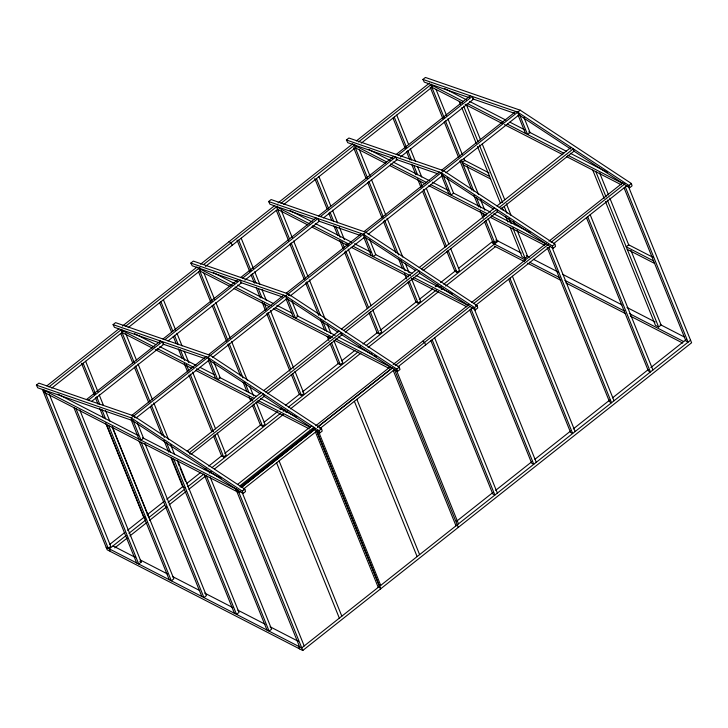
<?xml version="1.0" encoding="UTF-8"?>
<svg xmlns="http://www.w3.org/2000/svg" width="728" height="728" viewBox="0 0 728 728"><rect width="100%" height="100%" fill="white"/><g stroke="black" fill="none" stroke-linecap="round" stroke-linejoin="round"><path stroke-width="1.09" d="M36.4 385.121L131.186 417.854L133.67 415.888L244.845 489.189L245.545 491.555L243.052 493.529L132.232 420.456L37.756 387.824L36.4 385.121L38.884 383.146L133.843 415.934L134.744 417.745M159.532 342.906L114.433 327.327L113.086 324.624L115.57 322.65L210.356 355.391L321.53 428.692L322.222 431.058L319.738 433.024L313.104 428.656M237.301 281.354L192.21 265.784L190.854 263.081L193.348 261.106L288.124 293.848L399.299 367.149L400 369.515L397.506 371.48L340.677 334.016M314.005 219.437L269.979 204.231L268.632 201.529L271.116 199.563L365.902 232.296L477.077 305.605L477.768 307.962L475.284 309.937L419.401 273.091M392.847 158.267L347.757 142.688L346.401 139.985L348.894 138.02L443.671 170.752L554.845 244.053L555.546 246.419L553.053 248.394L497.169 211.548M469.378 97.707L424.288 82.127L422.932 79.425L425.416 77.45L520.202 110.192L631.376 183.492L632.068 185.858L629.584 187.833L573.7 150.978M46.829 385.886L118.819 328.91M122.377 326.099L197.033 267.012M200.591 264.2L274.465 205.742M278.032 202.921L352.853 143.707M356.42 140.886L429.465 83.083M48.913 386.959L121.794 329.284M125.353 326.463L200.009 267.385M203.567 264.564L277.441 206.106M281.008 203.285L354.946 144.781M358.504 141.96L431.549 84.157M51.724 388.115L122.832 331.85M128.164 327.627L200.164 270.652M205.496 266.43L277.586 209.382L307.798 224.943M283.82 204.441L355.983 147.347M361.325 143.116L432.587 86.723M86.45 399.572L160.497 340.977M162.963 339.021L238.247 279.443M240.731 277.477L316.016 217.899M318.509 215.934L393.793 156.356M396.278 154.382L470.324 95.796M88.352 400.227L162.389 341.632L163.745 344.335L91.464 401.528M164.856 339.676L240.14 280.098L241.496 282.801L167.986 340.977M242.633 278.132L317.918 218.555L319.274 221.257L244.872 280.134M320.402 216.589L395.686 157.011L397.042 159.714L323.532 217.89M398.18 155.037L472.217 96.451L473.573 99.154L400.409 157.048M131.95 415.288L205.988 356.693M208.463 354.736L283.747 295.159M286.231 293.193L361.516 233.615M364.009 231.641L439.293 172.072M441.778 170.097L515.815 111.511M133.843 415.934L520.202 110.192M136.081 417.945L209.236 360.051L207.88 357.348L113.086 324.624M212.594 357.393L286.996 298.516L285.64 295.814L190.854 263.081M290.363 295.85L364.764 236.973L363.409 234.27L268.632 201.529M368.141 234.307L442.542 175.43L441.186 172.727L346.401 139.985M445.909 172.763L519.064 114.869L517.717 112.157L422.932 79.425M411.984 273.3L375.721 254.636L373.273 256.62L365.501 237.401L364.118 236.691M261.252 392.529L187.205 451.123L189.435 452.589L189.899 454.163M263.718 390.572L339.002 331.003M341.487 329.029L416.771 269.451M419.264 267.485L494.549 207.908M497.033 205.942L571.08 147.347M189.435 452.589L263.472 393.994L264.164 396.36L191.009 454.254M265.938 392.046L341.223 332.469L341.923 334.834L267.522 393.702M343.716 330.494L419 270.916L419.692 273.282L345.29 332.159M421.485 268.951L496.769 209.373L497.47 211.739L423.068 270.616M499.262 207.407L573.3 148.812L573.992 151.178L500.837 209.073M109.719 544.426L124.888 532.423M127.564 530.312L144.508 516.898M147.183 514.778L164.128 501.374M166.803 499.253L182.855 486.55M186.423 483.729L200.691 472.436M204.268 469.605L206.051 468.195M208.727 466.084L222.104 455.491M224.779 453.371L261.343 424.433M264.018 422.322L277.395 411.73M280.071 409.618L281.854 408.208M285.421 405.378L299.699 394.085M302.375 391.973L338.939 363.035M341.614 360.915L354.991 350.332M358.558 347.502L360.342 346.091M363.017 343.98L377.286 332.687M379.961 330.567L416.534 301.629M419.21 299.508L432.587 288.925M435.262 286.805L437.938 284.684M440.613 282.573L455.774 270.57M458.449 268.459L492.346 241.632M493.821 241.823L492.328 243.006L525.57 260.124M213.513 435.981L221.567 455.91L223.66 456.984L226.144 455.018L217.244 432.987M252.407 405.205L260.46 425.143L262.544 426.217L265.028 424.242L256.129 402.211M291.291 374.429L299.344 394.367L301.428 395.441L303.922 393.475L295.013 371.435M330.175 343.661L338.229 363.591L340.313 364.664L342.806 362.699L333.906 340.668M369.06 312.885L377.113 332.823L379.206 333.897L381.69 331.923L372.791 309.891M407.953 282.109L416.007 302.047L418.09 303.121L420.575 301.155L411.675 279.115M446.837 251.342L454.891 271.271L456.975 272.345L459.468 270.379L450.559 248.348M484.475 221.549L492.528 241.487L494.621 242.561L497.106 240.595L488.206 218.555M126.226 535.444L109.282 548.857L110.319 551.424M128.901 533.333L145.855 519.919M148.53 517.799L164.583 505.095M168.15 502.275L184.202 489.571M187.769 486.75L203.822 474.046M211.848 467.695L280.526 413.34M283.201 411.229L284.985 409.819M288.552 406.988L358.121 351.942M366.148 345.591L436.609 289.826M439.284 287.715L441.068 286.295M443.743 284.184L498.152 241.132M114.778 547.893L127.263 538.01M129.939 535.899L146.892 522.486M149.568 520.365L166.512 506.961M169.187 504.841L186.131 491.427M188.807 489.316L205.751 475.903M209.318 473.082L211.102 471.671M214.669 468.85L283.347 414.496M286.022 412.385L287.806 410.974M290.481 408.854L360.942 353.098M368.077 347.447L438.538 291.691M441.214 289.571L442.997 288.161M445.673 286.04L495.622 246.519M237.619 484.393L311.666 425.798M79.771 409.928L141.232 562.062L138.748 564.027L76.012 408.745M510.128 227.282L521.994 256.656L525.125 258.267L527.609 256.301L517.016 230.066M239.849 485.858L313.886 427.263L314.232 428.446L240.195 487.041M315.834 425.698L390.499 366.612M393.166 364.501L468.814 304.641M471.489 302.52L546.309 243.307M548.985 241.196L622.922 182.683M241.459 487.278L315.251 428.883M317.463 427.136L392.583 367.686M395.249 365.574L470.006 306.415M473.573 303.594L548.402 244.381M551.069 242.269L625.006 183.756M241.559 487.332L314.915 429.283M317.572 427.19L392.692 367.74M240.741 491.236L238.957 492.647L43.416 391.964M243.407 489.125L317.18 430.749M319.847 428.637L394.922 369.223M398.061 366.739L472.827 307.571M475.502 305.46L550.468 246.128M553.89 243.425L626.999 185.567M243.052 493.529L242.36 491.163L244.845 489.189M319.738 433.024L319.037 430.667L321.53 428.692M397.506 371.48L396.815 369.114L399.299 367.149M475.284 309.937L474.583 307.571L477.077 305.605M553.053 248.394L552.361 246.028L554.845 244.053M629.584 187.833L628.883 185.467L631.376 183.492M605.459 201.583L655.482 325.389L658.613 326.999L661.097 325.025L631.003 250.532M456.438 521.385L493.002 492.447M495.677 490.335L532.241 461.397M534.925 459.277L570.597 431.049M573.273 428.929L609.837 399.99M612.512 397.87L648.193 369.642M650.868 367.522L686.54 339.294M690.563 340.194L301.701 647.929L106.152 547.247M302.739 650.495L691.6 342.761L628.246 185.968M472.599 98.817L514.469 113.277M396.068 159.377L437.938 173.837M318.3 220.921L360.169 235.381M240.522 282.464L282.391 296.933M162.754 344.016L204.623 358.476M518.418 114.578L519.81 115.297L527.572 134.516L530.057 132.542L523.933 117.372M444.408 88.452L466.566 99.854M469.587 101.41L505.851 120.084M509.882 122.158L524.988 129.93M528.674 131.832L566.284 151.197M570.315 153.271L607.58 172.454M463.072 101.31L430.839 84.712L444.171 117.709M468.113 103.904L503.366 122.049M507.389 124.124L563.8 153.162M567.822 155.237L622.212 183.247M431.877 87.278L462.38 102.985M465.119 104.395L502.384 123.578M504.395 124.615L562.817 154.691M566.848 156.766L621.239 184.776M489.143 172.973L464.701 160.388L462.207 162.353L489.589 176.449M653.134 257.403L628.692 244.817L626.207 246.792L653.58 260.888M463.245 164.919L490.627 179.015M627.245 249.358L654.618 263.454M441.887 175.148L443.279 175.858L451.041 195.077L453.535 193.111L447.401 177.932M368.887 149.531L390.044 160.415M393.065 161.971L429.32 180.644M432.341 182.2L448.457 190.499M453.499 193.093L490.763 212.276M493.784 213.832L530.048 232.505M386.541 161.871L354.318 145.272L367.64 178.269M390.572 163.946L426.836 182.61M430.867 184.684L487.269 213.723M491.3 215.797L545.682 243.807M355.355 147.839L385.567 163.4M389.598 165.474L424.852 183.62M428.874 185.695L486.286 215.261M490.317 217.326L544.708 245.336M495.804 239.921L521.239 253.016M526.28 255.61L529.302 257.166M533.333 259.241L558.513 272.208M562.544 274.283L621.967 304.877M626.999 307.471L655.2 321.994M660.241 324.579L684.411 337.028M529.593 262.198L559.814 277.75M564.846 280.344L624.278 310.947M629.31 313.531L683.701 341.541M494.376 246.091L524.588 261.652M527.609 263.208L560.851 280.316M565.884 282.91L625.316 313.513M630.348 316.098L682.728 343.07M290.108 210.556L312.267 221.967M315.288 223.523L351.551 242.187M354.572 243.744L370.689 252.043M416.016 275.375L452.27 294.048M309.782 223.933L276.54 206.816L289.444 238.766M312.803 225.489L349.058 244.162M353.089 246.228L410.501 275.794M413.522 277.35L467.913 305.351M311.821 227.018L348.084 245.691M351.105 247.247L408.517 276.804M411.538 278.36L466.939 306.879M229.038 241.687L231.122 242.761L232.159 245.327M422.495 341.296L424.579 342.369L425.616 344.936M286.341 298.234L287.733 298.953L295.495 318.172L297.989 316.198L291.855 301.028M213.34 272.618L234.498 283.511M237.519 285.067L273.774 303.731M276.795 305.287L291.91 313.067M296.942 315.661L335.217 335.371M338.238 336.928L372.481 354.554M374.501 355.592L376.512 356.629M232.005 285.476L198.771 268.368L212.094 301.356M235.026 287.032L271.289 305.705M275.321 307.78L332.723 337.337M335.754 338.893L390.135 366.894M199.809 270.934L230.021 286.486M234.052 288.561L269.305 306.716M273.328 308.79L330.74 338.347M334.771 340.422L389.161 368.423M208.572 359.778L209.955 360.496L217.727 379.716L220.211 377.741L214.087 362.571M134.562 333.651L155.71 344.535M159.741 346.61L196.005 365.283M200.036 367.358L214.132 374.611M219.173 377.204L256.438 396.396M260.469 398.471L296.724 417.135M154.236 347.029L120.994 329.911L134.325 362.908M157.257 348.585L193.512 367.249M196.533 368.805L253.945 398.362M257.976 400.436L310.356 427.409M122.031 332.478L152.252 348.039M155.273 349.595L191.528 368.259M195.559 370.334L252.971 399.89M257.002 401.965L309.373 428.938M458.285 527.4L394.312 369.087M57.885 394.148L138.457 435.635M142.643 437.765L221.203 478.214M238.029 490.135L42.379 389.398L107.189 549.813L302.839 650.55L237.919 490.08M184.766 487.76L182.683 486.686L170.816 457.311M145.191 518.172L143.798 517.462L105.642 423.032M113.013 545.9L135.171 557.311M140.204 559.905L167.385 573.901M172.418 576.485L199.608 590.481M204.641 593.074L232.833 607.589M237.865 610.182L265.047 624.178M270.088 626.772L298.271 641.286M139.84 561.343L141.232 562.062M628.883 185.467L517.717 112.157L518.764 114.76L570.861 149.113M552.361 246.028L441.186 172.727L442.233 175.321L493.384 209.045M474.583 307.571L363.409 234.27L364.109 235.999M364.464 236.864L415.606 270.589M396.815 369.114L285.64 295.814L286.686 298.416L337.838 332.141M319.037 430.667L207.862 357.357L208.918 359.96L260.06 393.684M263.854 396.178L310.264 426.781M242.36 491.163L131.186 417.854L132.232 420.456M289.034 295.65L288.124 293.848L288.825 295.577M625.334 186.887L688.078 342.169L685.985 341.095L624.096 187.906M599.635 172.891L608.535 194.922M609.809 198.071L628.883 245.291M595.877 171.717L606.051 196.897M607.316 200.045L658.613 326.999M592.747 170.106L604.195 198.435M590.18 214.705L652.925 369.988M587.696 216.671L650.432 371.953L648.348 370.88L586.459 217.699M518.127 115.233L525.489 133.442M552.143 247.575L614.032 400.755M548.812 247.447L611.547 402.73L609.463 401.656L547.147 247.42M466.148 104.168L480.553 139.84M482.255 144.035L504.722 199.645M506.415 203.84L511.074 215.379M513.622 221.676L514.896 224.825M463.654 106.133L478.069 141.805M479.343 144.954L502.657 202.657M504.349 206.852L506.897 213.149M509.018 218.4L511.129 223.642M512.831 227.837L525.125 258.267M459.259 101.374L460.524 104.523M461.798 107.671L476.212 143.343M477.486 146.492L500.373 203.148M502.065 207.344L503.339 210.492M505.887 216.789L508.007 222.031M512.412 276.249L575.147 431.531M436.063 89.508L446.664 115.734M447.929 118.882L462.344 154.554M464.045 158.749L464.892 160.852M467.012 166.102L478.451 194.431M480.571 199.672L484.812 210.165M509.919 278.214L572.663 433.497L570.57 432.423L508.681 279.243M445.445 120.857L459.859 156.529M461.124 159.678L473.846 191.155M476.385 197.443L480.626 207.935M482.746 213.186L484.02 216.334M485.713 220.529L494.621 242.561M430.221 87.251L442.933 118.728M444.207 121.876L458.622 157.548M459.887 160.697L471.762 190.072M473.882 195.322L478.542 206.861M480.234 211.056L483.201 218.4M441.605 175.794L448.958 194.003M396.724 115.097L408.599 144.472M410.292 148.676L415.379 161.261M417.499 166.512L421.74 177.004M426.399 188.543L448.867 244.153M473.946 308.071L536.263 462.298M394.239 117.072L406.533 147.493M407.798 150.641L411.62 160.087M413.741 165.329L417.554 174.775M420.092 181.072L422.213 186.313M423.487 189.462L446.373 246.119M448.075 250.314L456.975 272.345M471.034 308.99L533.77 464.273L531.686 463.199L469.797 310.019M393.002 118.091L405.296 148.521M406.561 151.67L409.955 160.06M411.648 164.255L415.888 174.747M417.59 178.942L420.975 187.342M422.677 191.537L445.136 247.147M359.532 150.068L370.133 176.294M371.407 179.443L385.813 215.115M387.087 218.263L402.775 257.084M405.314 263.381L409.136 272.827M434.634 337.792L497.379 493.074M368.914 181.418L383.328 217.09M384.602 220.238L398.589 254.855M400.709 260.105L404.95 270.598M409.191 281.09L418.09 303.121M432.15 339.767L494.885 495.049L492.801 493.975L430.912 340.786M353.69 147.82L365.984 178.242M367.676 182.437L382.091 218.109M383.365 221.257L396.077 252.734M398.626 259.031L402.438 268.477M404.559 273.719L406.679 278.97M369.633 239.485L375.757 254.654M363.827 237.346L371.18 255.546M318.955 176.64L330.821 206.024M332.514 210.219L337.601 222.814M339.303 227.009L344.389 239.594M346.082 243.789L346.928 245.891M348.202 249.04L371.089 305.696M396.596 370.67L458.485 523.851M316.462 178.615L328.756 209.036M330.03 212.185L333.843 221.631M335.963 226.881L340.204 237.364M341.896 241.569L344.444 247.857M345.718 251.005L368.605 307.662M370.297 311.866L379.206 333.897M393.266 370.534L456.001 525.816M314.805 178.588L327.099 209.018M328.792 213.213L331.759 220.557M333.879 225.807L337.692 235.244M339.812 240.495L343.207 248.885M344.471 252.034L367.367 308.69M281.336 210.565L292.356 237.847M293.63 240.995L308.044 276.667M309.318 279.816L325.425 319.683M327.545 324.925L330.931 333.324M356.866 399.344L419.601 554.618M291.145 242.961L305.56 278.633M306.825 281.781L320.393 315.351M322.932 321.649L326.754 331.094M328.874 336.336L329.72 338.438M331.413 342.633L340.313 364.664M354.372 401.31L417.117 556.592M276.34 210.41L288.634 240.841M289.908 243.989L304.313 279.661M305.587 282.81L318.728 315.333M320.429 319.528L324.661 330.021M327.209 336.318L328.901 340.513M286.059 298.889L293.411 317.099M241.177 238.192L253.471 268.614M254.745 271.762L259.832 284.357M261.953 289.598L266.193 300.091M270.434 310.583L293.748 368.295M318.828 432.214L380.717 585.394M316.644 430.685L380.617 588.998L316.544 430.63M238.693 240.158L250.987 270.589M252.252 273.737L256.074 283.174M258.194 288.425L262.007 297.861M264.127 303.112L266.666 309.409M267.94 312.558L290.827 369.214M292.529 373.409L301.428 395.441M315.488 432.086L378.223 587.369M237.028 240.131L249.75 271.608M251.014 274.756L254.409 283.156M256.101 287.351L260.342 297.843M262.044 302.038L265.429 310.428M266.703 313.577L290.017 371.289M203.986 273.164L214.587 299.39M215.861 302.539L230.276 338.211M231.54 341.359L247.229 380.18M249.768 386.477L253.59 395.914M279.088 460.888L341.832 616.17M213.368 304.504L227.782 340.176M229.056 343.325L243.043 377.95M244.735 382.145L248.976 392.638M251.524 398.935L252.37 401.037M253.644 404.176L262.544 426.217M276.604 462.853L339.339 618.136M198.571 271.954L210.856 302.384M212.13 305.533L226.544 341.204M227.819 344.353L240.531 375.83M243.079 382.127L246.892 391.564M249.012 396.815L250.705 401.01M208.281 360.433L215.634 378.642M242.297 492.774L304.186 645.954M163.409 299.736L175.703 330.166M176.968 333.315L182.055 345.9M184.175 351.151L188.843 362.69M192.656 372.135L215.543 428.792M160.915 301.701L172.791 331.085M174.483 335.28L178.296 344.726M180.417 349.968L184.657 360.46M186.35 364.655L188.898 370.952M190.172 374.101L213.486 431.804M214.751 434.953L223.66 456.984M235.836 489.007L299.608 646.855M235.681 488.943L236.718 491.509M298.571 646.318L299.608 648.885M159.678 302.73L171.553 332.104M173.246 336.309L176.212 343.652M178.333 348.894L182.146 358.34M184.266 363.581L187.66 371.981M188.925 375.129L211.821 431.786M210.128 477.04L271.599 629.174L269.105 631.149L206.37 475.866M204.286 474.793L267.021 630.075M177.541 460.26L239.002 612.394L236.518 614.368L173.783 459.086M125.789 333.661L136.391 359.887M138.083 364.082L152.498 399.754M153.772 402.903L168.605 439.63M170.725 444.872L174.538 454.317M177.932 462.708L179.206 465.856M180.053 467.958L185.558 481.59M135.599 366.057L150.013 401.729M151.278 404.877L164.419 437.401M166.539 442.642L170.361 452.088M171.69 458.012L234.434 613.295M120.793 333.506L132.66 362.881M134.362 367.076L148.776 402.748M150.469 406.943L161.916 435.271M164.028 440.522L168.696 452.061M137.401 423.068L143.534 438.238L141.041 440.213L133.279 420.993L131.195 419.92L138.957 439.139M144.945 443.479L206.415 595.613L203.931 597.588L141.187 442.306M139.103 441.232L201.838 596.514M112.358 426.699L173.828 578.833L171.335 580.808L108.599 425.525M85.631 361.279L97.925 391.709M99.199 394.858L103.44 405.35M105.56 410.592L109.801 421.084M112.34 427.382L148.376 516.562M83.147 363.254L95.441 393.675M96.706 396.824L99.681 404.167M101.793 409.418L105.615 418.855M106.516 424.451L169.251 579.734M81.481 363.226L94.203 394.703M95.468 397.852L98.016 404.149M99.709 408.344L103.531 417.781M73.919 407.671L136.664 562.953M49.267 394.221L110.729 546.355L108.245 548.32L44.463 390.472M44.317 390.408L45.354 392.974"/></g></svg>
